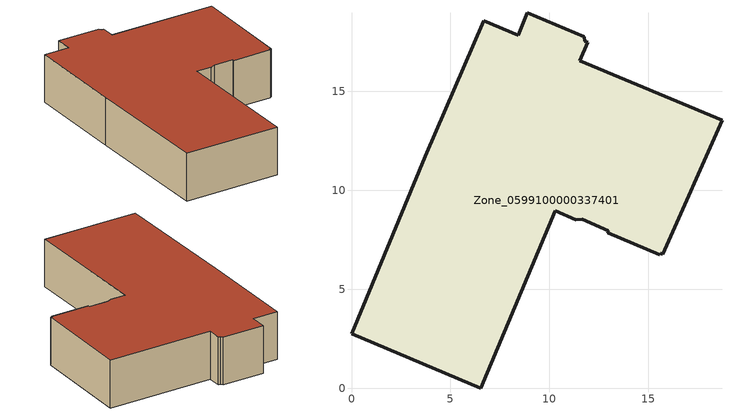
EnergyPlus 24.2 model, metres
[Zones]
Zone_0599100000337401
 floor ground (C_G): 11.55,16.55 18.73,13.54 15.73,6.78 15.61,6.83 15.58,6.75 12.95,7.85 12.99,7.96 11.68,8.53 11.34,8.52 10.29,8.96 6.53,0 0,2.74 3.73,11.72 6.68,18.58 8.42,17.85 8.89,18.97 11.77,17.76 11.79,17.54 11.95,17.48 z0
 wall outside (C_F): 11.77,17.76 8.89,18.97 8.42,17.85 6.68,18.58 3.73,11.72 0,2.74 6.53,0 10.29,8.96 11.34,8.52 11.68,8.53 12.99,7.96 12.95,7.85 15.58,6.75 15.61,6.83 15.73,6.78 18.73,13.54 11.55,16.55 11.95,17.48 11.79,17.54 11.77,17.76 z0:3.49
 roof outside (C_R): 11.95,17.48 11.79,17.54 11.77,17.76 8.89,18.97 8.42,17.85 6.68,18.58 3.73,11.72 0,2.74 6.53,0 10.29,8.96 11.34,8.52 11.68,8.53 12.99,7.96 12.95,7.85 15.58,6.75 15.61,6.83 15.73,6.78 18.73,13.54 11.55,16.55 z3.49
[BUILDING]
Pand.0599100000337401: North Axis=0; Terrain=City; Loads Convergence Tolerance Value=0.04; Temperature Convergence Tolerance Value=0.4; Solar Distribution=FullExterior; Maximum Number of Warmup Days=25; Minimum Number of Warmup Days=1
[Site:Location]
Rotterdam.The.Hague.AP_ZH_NLD Design_Conditions: Latitude=51.96; Longitude=4.45; Time Zone=1; Elevation=-4.5
[SITE:GROUNDTEMPERATURE:BUILDINGSURFACE]
18, 18, 18, 18, 18, 18, 18, 18, 18, 18, 18, 18
[MATERIAL] Thermal Absorptance=0.9; Solar Absorptance=0.7; Visible Absorptance=0.7
Name | Roughness | Thickness | Conductivity | Density | Specific Heat
G.TI.1975-1991 | MediumSmooth | 0.15 | 0.288461 | 540 | 1210
F.TI.1975-1991 | Rough | 0.3 | 0.230769 | 1920 | 840
R.TI.1975-1991 | MediumRough | 0.2 | 0.153846 | 1500 | 1000
[CONSTRUCTION]
C_G: G.TI.1975-1991
C_F: F.TI.1975-1991
C_R: R.TI.1975-1991
[ZONE]
Zone_0599100000337401: Type=1; Multiplier=1; Ceiling Height=Autocalculate; Volume=Autocalculate; Floor Area=autocalculate; Part of Total Floor Area=Yes
[ZONEINFILTRATION:DESIGNFLOWRATE]
Infil_Zone_0599100000337401: Zone or ZoneList or Space or SpaceList=Zone_0599100000337401; Schedule=AlwaysOn; Design Flow Rate Calculation Method=Flow/Area; Flow Rate per Floor Area=0.003; Constant Term Coefficient=1; Temperature Term Coefficient=0; Velocity Term Coefficient=0; Velocity Squared Term Coefficient=0
[HVACTEMPLATE:ZONE:IDEALLOADSAIRSYSTEM]
Zone_0599100000337401: Maximum Heating Supply Air Temperature=50; Minimum Cooling Supply Air Temperature=13; Maximum Heating Supply Air Humidity Ratio=0.0156; Minimum Cooling Supply Air Humidity Ratio=0.0077; Heating Limit=NoLimit; Cooling Limit=NoLimit; Dehumidification Control Type=ConstantSensibleHeatRatio; Cooling Sensible Heat Ratio=0.7; Dehumidification Setpoint=60; Humidification Control Type=None; Humidification Setpoint=30; Outdoor Air Method=None; Outdoor Air Flow Rate per Person=0.00944; Outdoor Air Flow Rate per Zone Floor Area=0; Outdoor Air Flow Rate per Zone=0; Demand Controlled Ventilation Type=None; Outdoor Air Economizer Type=NoEconomizer; Heat Recovery Type=None; Sensible Heat Recovery Effectiveness=0.7; Latent Heat Recovery Effectiveness=0.65
[ZONECONTROL:THERMOSTAT]
ThermostatControl_Zone_0599100000337401: Zone or ZoneList=Zone_0599100000337401; Control Type Schedule=DualSetpointControlType; Control 1=Thermostat_Zone_0599100000337401; Temperature Difference Between Cutout And Setpoint=0
[THERMOSTATSETPOINT:DUALSETPOINT]
Thermostat_Zone_0599100000337401: Heating Setpoint Temperature Schedule=HeatingSetpoint_Zone_0599100000337401; Cooling Setpoint Temperature Schedule=CoolingSetpoint_Zone_0599100000337401
[SCHEDULE:COMPACT]
HeatingSetpoint_Zone_0599100000337401: Through: 12/31, For: AllDays, Until: 24:00, 21
CoolingSetpoint_Zone_0599100000337401: Through: 12/31, For: AllDays, Until: 24:00, 24
DualSetpointControlType: Through: 12/31, For: AllDays, Until: 24:00, 4
AlwaysOn: Through: 12/31, For: AllDays, Until: 24:00, 1
